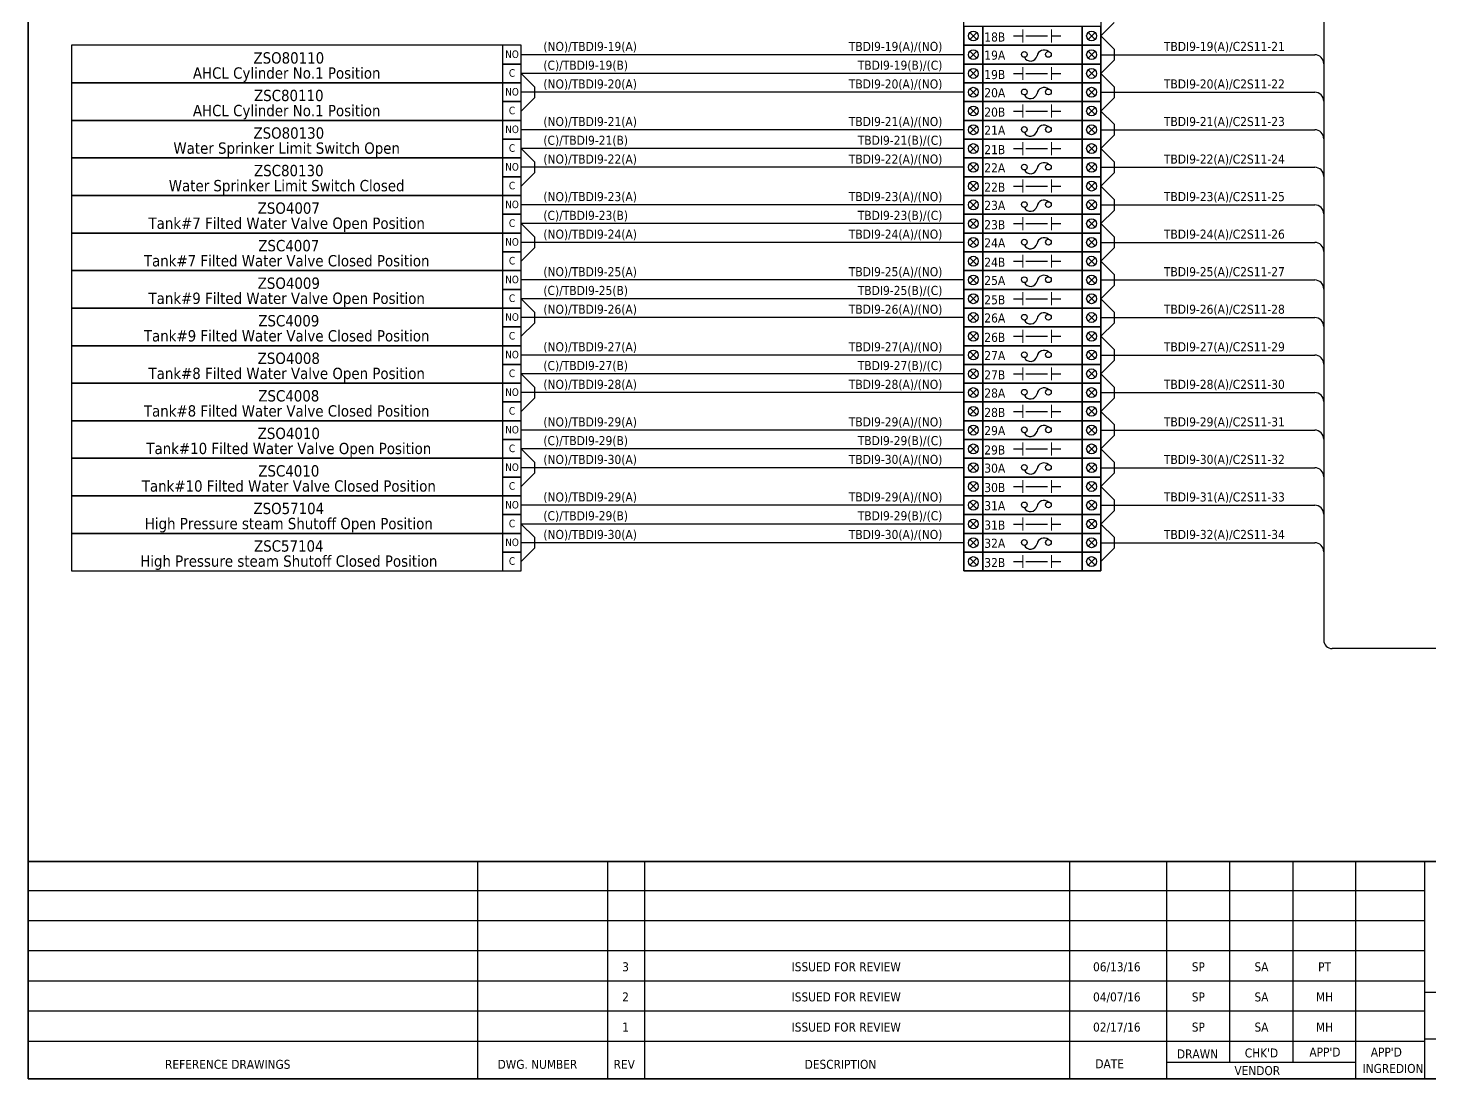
# Model space of a CAD drawing. Header units: millimetres. Extents: x 0 to 1792788, y -13 to 262234.
# Drawn here: x 1581260 to 1628396, y 92247 to 127601 of the extents above; entities that cross this region are included whole.
import ezdxf
from ezdxf.enums import TextEntityAlignment as Align

# ---------------------------------------------------------------- set-up
doc = ezdxf.new("R2010")
doc.units = ezdxf.units.MM
for name, color, linetype, lineweight in [('GT_1', 9, 'Continuous', 25), ('HELPPOINT', 7, 'Continuous', 25), ('MEMBER', 7, 'Continuous', 25), ('power', 7, 'Continuous', 25)]:
    doc.layers.add(name, color=color, linetype=linetype, lineweight=lineweight)
doc.styles.add('Tahoma', font='')
doc.styles.get('Tahoma').set_extended_font_data('Tahoma')

# ---------------------------------------------------------------- blocks, each defined once
blk = doc.blocks.new('TPA')
at = {"layer": 'GT_1', "color": 4, "ltscale": 25.4}
for p, q in [((14309938, 12749437), (14309938, 12757755)), ((14314900, 12749437), (14314900, 12757755)), ((14316319, 12749437), (14316319, 12757755)), ((14332560, 12749437), (14332560, 12757755)), ((14336263, 12749437), (14336263, 12757755)), ((14338674, 12750067), (14338674, 12757755)), ((14341086, 12750068), (14341086, 12757756)), ((14343490, 12749437), (14343490, 12757755)), ((14346116, 12749437), (14346116, 12757755)), ((14346116, 12756634), (14292753, 12756634)), ((14346116, 12755485), (14292753, 12755485)), ((14346116, 12754332), (14292753, 12754332)), ((14346116, 12753180), (14292753, 12753180)), ((14368833, 12752737), (14346116, 12752737)), ((14346116, 12752028), (14292753, 12752028)), ((14346114, 12750875), (14292753, 12750875)), ((14368833, 12750964), (14346116, 12750964)), ((14343490, 12750067), (14336263, 12750067))]:
    blk.add_line(p, q, dxfattribs=at)
at = {"layer": 'HELPPOINT', "color": 4, "lineweight": 35, "ltscale": 25.4}
for p, q in [((14292753, 12749437), (14292753, 12827491)), ((14292753, 12749437), (14292753, 12827491)), ((14405128, 12749437), (14292753, 12749437)), ((14405128, 12749437), (14292753, 12749437))]:
    blk.add_line(p, q, dxfattribs=at)
at = {"layer": 'MEMBER', "color": 4, "lineweight": 35, "ltscale": 25.4}
blk.add_line((14292753, 12757755), (14405128, 12757755), dxfattribs=at)
blk.add_line((14292753, 12757755), (14405128, 12757755), dxfattribs=at)
at = {"layer": 'MEMBER', "color": 4, "style": 'Tahoma'}
for s, height, p in [('3', 343, (14315582, 12753726)), ('ISSUED FOR REVIEW', 342.77, (14324013, 12753726)), ('06/13/16', 342.8, (14334352, 12753726)), ('SP', 342.8, (14337466, 12753726)), ('SA', 342.8, (14339877, 12753726)), ('PT', 342.8, (14342288, 12753726)), ('2', 343, (14315582, 12752574)), ('ISSUED FOR REVIEW', 342.77, (14324013, 12752574)), ('04/07/16', 342.8, (14334352, 12752574)), ('SP', 342.8, (14337466, 12752574)), ('SA', 342.8, (14339877, 12752574)), ('MH', 342.8, (14342288, 12752574)), ('1', 343, (14315582, 12751421)), ('ISSUED FOR REVIEW', 342.77, (14324013, 12751421)), ('02/17/16', 342.8, (14334352, 12751421)), ('SP', 342.8, (14337466, 12751421)), ('SA', 342.8, (14339877, 12751421)), ('MH', 342.8, (14342288, 12751421))]:
    blk.add_text(s, height=height, dxfattribs=at).set_placement(p, align=Align.MIDDLE_CENTER)
for s, height, p in [('DRAWN', 342.8, (14336649, 12750224)), ("CHK'D", 342.8, (14339241, 12750260)), ("APP'D", 342.8, (14341710, 12750294)), ("APP'D", 342.8, (14344056, 12750294)), ('REFERENCE DRAWINGS', 342.77, (14297988, 12749826)), ('DWG. NUMBER', 342.77, (14310694, 12749826)), ('REV', 342.8, (14315126, 12749826)), ('DESCRIPTION', 342.77, (14322425, 12749826)), ('DATE', 342.8, (14333532, 12749847)), ('VENDOR', 342.8, (14338846, 12749586)), ('INGREDION', 342.8, (14343744, 12749668))]:
    blk.add_text(s, height=height, dxfattribs=at).set_placement(p)

msp = doc.modelspace()

# ---------------------------------------------------------------- linework, layer by layer
at = {"color": 4, "ltscale": 25.4}
for p, q in [((1624827, 149132), (1624827, 107008)), ((1612728, 126704), (1597843, 126704)), ((1617333, 126704), (1624522, 126704)), ((1612728, 125441), (1597843, 125441)), ((1617333, 125441), (1624522, 125441)), ((1612728, 124178), (1597843, 124178)), ((1617333, 124178), (1624522, 124178)), ((1612728, 122915), (1597843, 122915)), ((1617333, 122915), (1624522, 122915)), ((1612728, 121652), (1597843, 121652)), ((1617333, 121652), (1624522, 121652)), ((1612728, 120389), (1597843, 120389)), ((1617333, 120389), (1624522, 120389)), ((1612728, 119126), (1597843, 119126)), ((1617333, 119126), (1624522, 119126)), ((1612728, 117863), (1597843, 117863)), ((1617333, 117863), (1624522, 117863)), ((1612728, 116600), (1597843, 116600)), ((1617333, 116600), (1624522, 116600)), ((1612728, 115337), (1597843, 115337)), ((1617333, 115337), (1624522, 115337)), ((1612728, 114074), (1597843, 114074)), ((1617333, 114074), (1624522, 114074)), ((1612728, 112811), (1597843, 112811)), ((1617333, 112811), (1624522, 112811)), ((1612728, 111548), (1597843, 111548)), ((1617333, 111548), (1624522, 111548)), ((1612728, 110285), (1597843, 110285)), ((1617333, 110285), (1624522, 110285)), ((1674254, 106727), (1625108, 106727))]:
    msp.add_line(p, q, dxfattribs=at)
at = {"color": 1, "ltscale": 25.4}
for p, q in [((1617333, 127335), (1617780, 127782)), ((1617333, 127335), (1617780, 126888)), ((1613161, 126821), (1612926, 126586)), ((1612926, 126821), (1613161, 126586)), ((1616900, 126821), (1617135, 126586)), ((1617135, 126821), (1616900, 126586)), ((1617780, 126888), (1617780, 126519)), ((1617333, 126072), (1617780, 126519)), ((1617333, 126072), (1617780, 125625)), ((1613161, 125558), (1612926, 125323)), ((1612926, 125558), (1613161, 125323)), ((1616900, 125558), (1617135, 125323)), ((1617135, 125558), (1616900, 125323)), ((1617780, 125625), (1617780, 125256)), ((1617333, 124809), (1617780, 125256)), ((1617333, 124809), (1617780, 124363)), ((1613161, 124295), (1612926, 124060)), ((1612926, 124295), (1613161, 124060)), ((1616900, 124295), (1617135, 124060)), ((1617135, 124295), (1616900, 124060)), ((1617333, 123546), (1617780, 123993)), ((1617780, 124363), (1617780, 123993)), ((1617333, 123546), (1617780, 123100)), ((1613161, 123032), (1612926, 122797)), ((1612926, 123032), (1613161, 122797)), ((1616900, 123032), (1617135, 122797)), ((1617135, 123032), (1616900, 122797)), ((1617780, 123100), (1617780, 122730)), ((1617333, 122283), (1617780, 122730)), ((1617333, 122283), (1617780, 121837)), ((1613161, 121769), (1612926, 121534)), ((1612926, 121769), (1613161, 121534)), ((1616900, 121769), (1617135, 121534)), ((1617135, 121769), (1616900, 121534)), ((1617780, 121837), (1617780, 121467)), ((1617333, 121020), (1617780, 121467)), ((1617333, 121020), (1617780, 120574)), ((1613161, 120506), (1612926, 120271)), ((1612926, 120506), (1613161, 120271)), ((1616900, 120506), (1617135, 120271)), ((1617135, 120506), (1616900, 120271)), ((1617333, 119757), (1617780, 120204)), ((1617780, 120574), (1617780, 120204)), ((1617333, 119757), (1617780, 119311)), ((1617780, 119311), (1617780, 118941)), ((1613161, 119243), (1612926, 119008)), ((1612926, 119243), (1613161, 119008)), ((1616900, 119243), (1617135, 119008)), ((1617135, 119243), (1616900, 119008)), ((1617333, 118494), (1617780, 118941)), ((1617333, 118494), (1617780, 118048)), ((1613161, 117980), (1612926, 117745)), ((1612926, 117980), (1613161, 117745)), ((1616900, 117980), (1617135, 117745)), ((1617135, 117980), (1616900, 117745)), ((1617780, 118048), (1617780, 117678)), ((1617333, 117231), (1617780, 117678)), ((1617333, 117231), (1617780, 116785)), ((1613161, 116717), (1612926, 116482)), ((1612926, 116717), (1613161, 116482)), ((1616900, 116717), (1617135, 116482)), ((1617135, 116717), (1616900, 116482)), ((1617780, 116785), (1617780, 116415)), ((1617333, 115968), (1617780, 116415)), ((1617333, 115968), (1617780, 115522)), ((1617780, 115522), (1617780, 115152)), ((1613161, 115454), (1612926, 115219)), ((1612926, 115454), (1613161, 115219)), ((1616900, 115454), (1617135, 115219)), ((1617135, 115454), (1616900, 115219)), ((1617333, 114705), (1617780, 115152)), ((1617333, 114705), (1617780, 114259)), ((1613161, 114191), (1612926, 113956)), ((1612926, 114191), (1613161, 113956)), ((1616900, 114191), (1617135, 113956)), ((1617135, 114191), (1616900, 113956)), ((1617780, 114259), (1617780, 113889)), ((1617333, 113442), (1617780, 113889)), ((1617333, 113442), (1617780, 112996)), ((1613161, 112928), (1612926, 112693)), ((1612926, 112928), (1613161, 112693)), ((1616900, 112928), (1617135, 112693)), ((1617135, 112928), (1616900, 112693)), ((1617780, 112996), (1617780, 112626)), ((1617333, 112179), (1617780, 112626)), ((1617333, 112179), (1617780, 111733)), ((1617780, 111733), (1617780, 111363)), ((1613161, 111665), (1612926, 111430)), ((1612926, 111665), (1613161, 111430)), ((1616900, 111665), (1617135, 111430)), ((1617135, 111665), (1616900, 111430)), ((1617333, 110916), (1617780, 111363)), ((1617333, 110916), (1617780, 110470)), ((1613161, 110402), (1612926, 110167)), ((1612926, 110402), (1613161, 110167)), ((1616900, 110402), (1617135, 110167)), ((1617135, 110402), (1616900, 110167)), ((1617780, 110470), (1617780, 110100)), ((1617333, 109653), (1617780, 110100))]:
    msp.add_line(p, q, dxfattribs=at)
at = {"color": 7, "ltscale": 25.4}
for p, q in [((1613161, 127452), (1612926, 127218)), ((1612926, 127452), (1613161, 127218)), ((1614394, 127335), (1614712, 127335)), ((1614813, 127335), (1615539, 127335)), ((1615667, 127335), (1615985, 127335)), ((1616900, 127452), (1617135, 127218)), ((1617135, 127452), (1616900, 127218)), ((1612728, 126072), (1597843, 126072)), ((1597843, 126072), (1598289, 125625)), ((1613161, 126190), (1612926, 125955)), ((1612926, 126190), (1613161, 125955)), ((1614394, 126072), (1614712, 126072)), ((1614813, 126072), (1615539, 126072)), ((1615667, 126072), (1615985, 126072)), ((1616900, 126190), (1617135, 125955)), ((1617135, 126190), (1616900, 125955)), ((1598289, 125625), (1598289, 125256)), ((1597843, 124809), (1598289, 125256)), ((1613161, 124927), (1612926, 124692)), ((1612926, 124927), (1613161, 124692)), ((1616900, 124927), (1617135, 124692)), ((1617135, 124927), (1616900, 124692)), ((1614394, 124809), (1614712, 124809)), ((1614813, 124809), (1615539, 124809)), ((1615667, 124809), (1615985, 124809)), ((1612728, 123546), (1597843, 123546)), ((1597843, 123546), (1598289, 123100)), ((1613161, 123664), (1612926, 123429)), ((1612926, 123664), (1613161, 123429)), ((1614394, 123546), (1614712, 123546)), ((1614813, 123546), (1615539, 123546)), ((1615667, 123546), (1615985, 123546)), ((1616900, 123664), (1617135, 123429)), ((1617135, 123664), (1616900, 123429)), ((1598289, 123100), (1598289, 122730)), ((1597843, 122283), (1598289, 122730)), ((1613161, 122401), (1612926, 122166)), ((1612926, 122401), (1613161, 122166)), ((1614394, 122283), (1614712, 122283)), ((1614813, 122283), (1615539, 122283)), ((1615667, 122283), (1615985, 122283)), ((1616900, 122401), (1617135, 122166)), ((1617135, 122401), (1616900, 122166)), ((1612728, 121020), (1597843, 121020)), ((1597843, 121020), (1598289, 120574)), ((1613161, 121138), (1612926, 120903)), ((1612926, 121138), (1613161, 120903)), ((1614394, 121020), (1614712, 121020)), ((1614813, 121020), (1615539, 121020)), ((1615667, 121020), (1615985, 121020)), ((1616900, 121138), (1617135, 120903)), ((1617135, 121138), (1616900, 120903)), ((1597843, 119757), (1598289, 120204)), ((1598289, 120574), (1598289, 120204)), ((1613161, 119875), (1612926, 119640)), ((1612926, 119875), (1613161, 119640)), ((1614394, 119757), (1614712, 119757)), ((1614813, 119757), (1615539, 119757)), ((1615667, 119757), (1615985, 119757)), ((1616900, 119875), (1617135, 119640)), ((1617135, 119875), (1616900, 119640)), ((1612728, 118494), (1597843, 118494)), ((1597843, 118494), (1598289, 118048)), ((1613161, 118612), (1612926, 118377)), ((1612926, 118612), (1613161, 118377)), ((1614394, 118494), (1614712, 118494)), ((1614813, 118494), (1615539, 118494)), ((1615667, 118494), (1615985, 118494)), ((1616900, 118612), (1617135, 118377)), ((1617135, 118612), (1616900, 118377)), ((1598289, 118048), (1598289, 117678)), ((1597843, 117231), (1598289, 117678)), ((1613161, 117349), (1612926, 117114)), ((1612926, 117349), (1613161, 117114)), ((1614394, 117231), (1614712, 117231)), ((1614813, 117231), (1615539, 117231)), ((1615667, 117231), (1615985, 117231)), ((1616900, 117349), (1617135, 117114)), ((1617135, 117349), (1616900, 117114)), ((1612728, 115968), (1597843, 115968)), ((1597843, 115968), (1598289, 115522)), ((1613161, 116086), (1612926, 115851)), ((1612926, 116086), (1613161, 115851)), ((1614394, 115968), (1614712, 115968)), ((1614813, 115968), (1615539, 115968)), ((1615667, 115968), (1615985, 115968)), ((1616900, 116086), (1617135, 115851)), ((1617135, 116086), (1616900, 115851)), ((1598289, 115522), (1598289, 115152)), ((1597843, 114705), (1598289, 115152)), ((1613161, 114823), (1612926, 114588)), ((1612926, 114823), (1613161, 114588)), ((1614394, 114705), (1614712, 114705)), ((1614813, 114705), (1615539, 114705)), ((1615667, 114705), (1615985, 114705)), ((1616900, 114823), (1617135, 114588)), ((1617135, 114823), (1616900, 114588)), ((1612728, 113442), (1597843, 113442)), ((1597843, 113442), (1598289, 112996)), ((1613161, 113560), (1612926, 113325)), ((1612926, 113560), (1613161, 113325)), ((1614394, 113442), (1614712, 113442)), ((1614813, 113442), (1615539, 113442)), ((1615667, 113442), (1615985, 113442)), ((1616900, 113560), (1617135, 113325)), ((1617135, 113560), (1616900, 113325)), ((1598289, 112996), (1598289, 112626)), ((1597843, 112179), (1598289, 112626)), ((1613161, 112297), (1612926, 112062)), ((1612926, 112297), (1613161, 112062)), ((1616900, 112297), (1617135, 112062)), ((1617135, 112297), (1616900, 112062)), ((1614394, 112179), (1614712, 112179)), ((1614813, 112179), (1615539, 112179)), ((1615667, 112179), (1615985, 112179)), ((1612728, 110916), (1597843, 110916)), ((1597843, 110916), (1598289, 110470)), ((1613161, 111034), (1612926, 110799)), ((1612926, 111034), (1613161, 110799)), ((1614394, 110916), (1614712, 110916)), ((1614813, 110916), (1615539, 110916)), ((1615667, 110916), (1615985, 110916)), ((1616900, 111034), (1617135, 110799)), ((1617135, 111034), (1616900, 110799)), ((1598289, 110470), (1598289, 110100)), ((1597843, 109653), (1598289, 110100)), ((1613161, 109771), (1612926, 109536)), ((1612926, 109771), (1613161, 109536)), ((1614394, 109653), (1614712, 109653)), ((1614813, 109653), (1615539, 109653)), ((1615667, 109653), (1615985, 109653)), ((1616900, 109771), (1617135, 109536)), ((1617135, 109771), (1616900, 109536))]:
    msp.add_line(p, q, dxfattribs=at)
at = {"color": 7, "lineweight": 9, "ltscale": 25.4}
for p, q in [((1614712, 127118), (1614712, 127552)), ((1615667, 127118), (1615667, 127552)), ((1614712, 125855), (1614712, 126289)), ((1615667, 125855), (1615667, 126289)), ((1614712, 124592), (1614712, 125026)), ((1615667, 124592), (1615667, 125026)), ((1614712, 123329), (1614712, 123763)), ((1615667, 123329), (1615667, 123763)), ((1614712, 122066), (1614712, 122500)), ((1615667, 122066), (1615667, 122500)), ((1614712, 120803), (1614712, 121237)), ((1615667, 120803), (1615667, 121237)), ((1614712, 119540), (1614712, 119974)), ((1615667, 119540), (1615667, 119974)), ((1614712, 118277), (1614712, 118711)), ((1615667, 118277), (1615667, 118711)), ((1614712, 117014), (1614712, 117448)), ((1615667, 117014), (1615667, 117448)), ((1614712, 115751), (1614712, 116185)), ((1615667, 115751), (1615667, 116185)), ((1614712, 114489), (1614712, 114922)), ((1615667, 114489), (1615667, 114922)), ((1614712, 113226), (1614712, 113659)), ((1615667, 113226), (1615667, 113659)), ((1614712, 111963), (1614712, 112396)), ((1615667, 111963), (1615667, 112396)), ((1614712, 110700), (1614712, 111133)), ((1615667, 110700), (1615667, 111133)), ((1614712, 109437), (1614712, 109870)), ((1615667, 109437), (1615667, 109870))]:
    msp.add_line(p, q, dxfattribs=at)
at = {"color": 7, "lineweight": 30, "ltscale": 25.4}
for points in [[(1612728, 128282), (1617333, 128282), (1617333, 127019), (1612728, 127019), (1612728, 128282)], [(1612728, 127019), (1617333, 127019), (1617333, 125756), (1612728, 125756), (1612728, 127019)], [(1612728, 125756), (1617333, 125756), (1617333, 124493), (1612728, 124493), (1612728, 125756)], [(1612728, 124493), (1617333, 124493), (1617333, 123230), (1612728, 123230), (1612728, 124493)], [(1612728, 123230), (1617333, 123230), (1617333, 121967), (1612728, 121967), (1612728, 123230)], [(1612728, 121967), (1617333, 121967), (1617333, 120704), (1612728, 120704), (1612728, 121967)], [(1612728, 120704), (1617333, 120704), (1617333, 119441), (1612728, 119441), (1612728, 120704)], [(1612728, 119441), (1617333, 119441), (1617333, 118178), (1612728, 118178), (1612728, 119441)], [(1612728, 118178), (1617333, 118178), (1617333, 116915), (1612728, 116915), (1612728, 118178)], [(1612728, 116915), (1617333, 116915), (1617333, 115652), (1612728, 115652), (1612728, 116915)], [(1612728, 115652), (1617333, 115652), (1617333, 114389), (1612728, 114389), (1612728, 115652)], [(1612728, 114389), (1617333, 114389), (1617333, 113127), (1612728, 113127), (1612728, 114389)], [(1612728, 113127), (1617333, 113127), (1617333, 111864), (1612728, 111864), (1612728, 113127)], [(1612728, 111864), (1617333, 111864), (1617333, 110601), (1612728, 110601), (1612728, 111864)], [(1612728, 110601), (1617333, 110601), (1617333, 109338), (1612728, 109338), (1612728, 110601)]]:
    msp.add_lwpolyline(points, dxfattribs=at)
at = {"color": 7, "ltscale": 25.4}
for points in [[(1612728, 127019), (1613359, 127019), (1613359, 127651), (1612728, 127651)], [(1613359, 127019), (1616702, 127019), (1616702, 127651), (1613359, 127651)], [(1616702, 127019), (1617333, 127019), (1617333, 127651), (1616702, 127651)], [(1597211, 125756), (1597843, 125756), (1597843, 126388), (1597211, 126388)], [(1612728, 125756), (1613359, 125756), (1613359, 126388), (1612728, 126388)], [(1613359, 125756), (1616702, 125756), (1616702, 126388), (1613359, 126388)], [(1616702, 125756), (1617333, 125756), (1617333, 126388), (1616702, 126388)], [(1597211, 124493), (1597843, 124493), (1597843, 125125), (1597211, 125125)], [(1612728, 124493), (1613359, 124493), (1613359, 125125), (1612728, 125125)], [(1613359, 124493), (1616702, 124493), (1616702, 125125), (1613359, 125125)], [(1616702, 124493), (1617333, 124493), (1617333, 125125), (1616702, 125125)], [(1597211, 123230), (1597843, 123230), (1597843, 123862), (1597211, 123862)], [(1612728, 123230), (1613359, 123230), (1613359, 123862), (1612728, 123862)], [(1613359, 123230), (1616702, 123230), (1616702, 123862), (1613359, 123862)], [(1616702, 123230), (1617333, 123230), (1617333, 123862), (1616702, 123862)], [(1597211, 121967), (1597843, 121967), (1597843, 122599), (1597211, 122599)], [(1612728, 121967), (1613359, 121967), (1613359, 122599), (1612728, 122599)], [(1613359, 121967), (1616702, 121967), (1616702, 122599), (1613359, 122599)], [(1616702, 121967), (1617333, 121967), (1617333, 122599), (1616702, 122599)], [(1597211, 120704), (1597843, 120704), (1597843, 121336), (1597211, 121336)], [(1612728, 120704), (1613359, 120704), (1613359, 121336), (1612728, 121336)], [(1613359, 120704), (1616702, 120704), (1616702, 121336), (1613359, 121336)], [(1616702, 120704), (1617333, 120704), (1617333, 121336), (1616702, 121336)], [(1597211, 119441), (1597843, 119441), (1597843, 120073), (1597211, 120073)], [(1612728, 119441), (1613359, 119441), (1613359, 120073), (1612728, 120073)], [(1613359, 119441), (1616702, 119441), (1616702, 120073), (1613359, 120073)], [(1616702, 119441), (1617333, 119441), (1617333, 120073), (1616702, 120073)], [(1597211, 118178), (1597843, 118178), (1597843, 118810), (1597211, 118810)], [(1612728, 118178), (1613359, 118178), (1613359, 118810), (1612728, 118810)], [(1613359, 118178), (1616702, 118178), (1616702, 118810), (1613359, 118810)], [(1616702, 118178), (1617333, 118178), (1617333, 118810), (1616702, 118810)], [(1597211, 116915), (1597843, 116915), (1597843, 117547), (1597211, 117547)], [(1612728, 116915), (1613359, 116915), (1613359, 117547), (1612728, 117547)], [(1613359, 116915), (1616702, 116915), (1616702, 117547), (1613359, 117547)], [(1616702, 116915), (1617333, 116915), (1617333, 117547), (1616702, 117547)], [(1597211, 115652), (1597843, 115652), (1597843, 116284), (1597211, 116284)], [(1612728, 115652), (1613359, 115652), (1613359, 116284), (1612728, 116284)], [(1613359, 115652), (1616702, 115652), (1616702, 116284), (1613359, 116284)], [(1616702, 115652), (1617333, 115652), (1617333, 116284), (1616702, 116284)], [(1597211, 114389), (1597843, 114389), (1597843, 115021), (1597211, 115021)], [(1612728, 114389), (1613359, 114389), (1613359, 115021), (1612728, 115021)], [(1613359, 114389), (1616702, 114389), (1616702, 115021), (1613359, 115021)], [(1616702, 114389), (1617333, 114389), (1617333, 115021), (1616702, 115021)], [(1597211, 113127), (1597843, 113127), (1597843, 113758), (1597211, 113758)], [(1612728, 113127), (1613359, 113127), (1613359, 113758), (1612728, 113758)], [(1613359, 113127), (1616702, 113127), (1616702, 113758), (1613359, 113758)], [(1616702, 113127), (1617333, 113127), (1617333, 113758), (1616702, 113758)], [(1597211, 111864), (1597843, 111864), (1597843, 112495), (1597211, 112495)], [(1612728, 111864), (1613359, 111864), (1613359, 112495), (1612728, 112495)], [(1613359, 111864), (1616702, 111864), (1616702, 112495), (1613359, 112495)], [(1616702, 111864), (1617333, 111864), (1617333, 112495), (1616702, 112495)], [(1597211, 110601), (1597843, 110601), (1597843, 111232), (1597211, 111232)], [(1612728, 110601), (1613359, 110601), (1613359, 111232), (1612728, 111232)], [(1613359, 110601), (1616702, 110601), (1616702, 111232), (1613359, 111232)], [(1616702, 110601), (1617333, 110601), (1617333, 111232), (1616702, 111232)], [(1597211, 109338), (1597843, 109338), (1597843, 109969), (1597211, 109969)], [(1612728, 109338), (1613359, 109338), (1613359, 109969), (1612728, 109969)], [(1613359, 109338), (1616702, 109338), (1616702, 109969), (1613359, 109969)], [(1616702, 109338), (1617333, 109338), (1617333, 109969), (1616702, 109969)]]:
    msp.add_lwpolyline(points, close=True, dxfattribs=at)
at = {"color": 2, "ltscale": 25.4}
for points in [[(1582722, 125756), (1597843, 125756), (1597843, 127019), (1582722, 127019)], [(1582722, 124493), (1597843, 124493), (1597843, 125756), (1582722, 125756)], [(1582722, 123230), (1597843, 123230), (1597843, 124493), (1582722, 124493)], [(1582722, 121967), (1597843, 121967), (1597843, 123230), (1582722, 123230)], [(1582722, 120704), (1597843, 120704), (1597843, 121967), (1582722, 121967)], [(1582722, 119441), (1597843, 119441), (1597843, 120704), (1582722, 120704)], [(1582722, 118178), (1597843, 118178), (1597843, 119441), (1582722, 119441)], [(1582722, 116915), (1597843, 116915), (1597843, 118178), (1582722, 118178)], [(1582722, 115652), (1597843, 115652), (1597843, 116915), (1582722, 116915)], [(1582722, 114389), (1597843, 114389), (1597843, 115652), (1582722, 115652)], [(1582722, 113127), (1597843, 113127), (1597843, 114389), (1582722, 114389)], [(1582722, 111864), (1597843, 111864), (1597843, 113127), (1582722, 113127)], [(1582722, 110601), (1597843, 110601), (1597843, 111864), (1582722, 111864)], [(1582722, 109338), (1597843, 109338), (1597843, 110601), (1582722, 110601)]]:
    msp.add_lwpolyline(points, close=True, dxfattribs=at)
at = {"color": 1, "ltscale": 25.4}
for points in [[(1597211, 126388), (1597843, 126388), (1597843, 127019), (1597211, 127019)], [(1612728, 126388), (1613359, 126388), (1613359, 127019), (1612728, 127019)], [(1613359, 126388), (1616702, 126388), (1616702, 127019), (1613359, 127019)], [(1616702, 126388), (1617333, 126388), (1617333, 127019), (1616702, 127019)], [(1597211, 125125), (1597843, 125125), (1597843, 125756), (1597211, 125756)], [(1612728, 125125), (1613359, 125125), (1613359, 125756), (1612728, 125756)], [(1613359, 125125), (1616702, 125125), (1616702, 125756), (1613359, 125756)], [(1616702, 125125), (1617333, 125125), (1617333, 125756), (1616702, 125756)], [(1597211, 123862), (1597843, 123862), (1597843, 124493), (1597211, 124493)], [(1612728, 123862), (1613359, 123862), (1613359, 124493), (1612728, 124493)], [(1613359, 123862), (1616702, 123862), (1616702, 124493), (1613359, 124493)], [(1616702, 123862), (1617333, 123862), (1617333, 124493), (1616702, 124493)], [(1597211, 122599), (1597843, 122599), (1597843, 123230), (1597211, 123230)], [(1612728, 122599), (1613359, 122599), (1613359, 123230), (1612728, 123230)], [(1613359, 122599), (1616702, 122599), (1616702, 123230), (1613359, 123230)], [(1616702, 122599), (1617333, 122599), (1617333, 123230), (1616702, 123230)], [(1597211, 121336), (1597843, 121336), (1597843, 121967), (1597211, 121967)], [(1612728, 121336), (1613359, 121336), (1613359, 121967), (1612728, 121967)], [(1613359, 121336), (1616702, 121336), (1616702, 121967), (1613359, 121967)], [(1616702, 121336), (1617333, 121336), (1617333, 121967), (1616702, 121967)], [(1597211, 120073), (1597843, 120073), (1597843, 120704), (1597211, 120704)], [(1612728, 120073), (1613359, 120073), (1613359, 120704), (1612728, 120704)], [(1613359, 120073), (1616702, 120073), (1616702, 120704), (1613359, 120704)], [(1616702, 120073), (1617333, 120073), (1617333, 120704), (1616702, 120704)], [(1597211, 118810), (1597843, 118810), (1597843, 119441), (1597211, 119441)], [(1612728, 118810), (1613359, 118810), (1613359, 119441), (1612728, 119441)], [(1613359, 118810), (1616702, 118810), (1616702, 119441), (1613359, 119441)], [(1616702, 118810), (1617333, 118810), (1617333, 119441), (1616702, 119441)], [(1597211, 117547), (1597843, 117547), (1597843, 118178), (1597211, 118178)], [(1612728, 117547), (1613359, 117547), (1613359, 118178), (1612728, 118178)], [(1613359, 117547), (1616702, 117547), (1616702, 118178), (1613359, 118178)], [(1616702, 117547), (1617333, 117547), (1617333, 118178), (1616702, 118178)], [(1597211, 116284), (1597843, 116284), (1597843, 116915), (1597211, 116915)], [(1612728, 116284), (1613359, 116284), (1613359, 116915), (1612728, 116915)], [(1613359, 116284), (1616702, 116284), (1616702, 116915), (1613359, 116915)], [(1616702, 116284), (1617333, 116284), (1617333, 116915), (1616702, 116915)], [(1597211, 115021), (1597843, 115021), (1597843, 115652), (1597211, 115652)], [(1612728, 115021), (1613359, 115021), (1613359, 115652), (1612728, 115652)], [(1613359, 115021), (1616702, 115021), (1616702, 115652), (1613359, 115652)], [(1616702, 115021), (1617333, 115021), (1617333, 115652), (1616702, 115652)], [(1597211, 113758), (1597843, 113758), (1597843, 114389), (1597211, 114389)], [(1612728, 113758), (1613359, 113758), (1613359, 114389), (1612728, 114389)], [(1613359, 113758), (1616702, 113758), (1616702, 114389), (1613359, 114389)], [(1616702, 113758), (1617333, 113758), (1617333, 114389), (1616702, 114389)], [(1597211, 112495), (1597843, 112495), (1597843, 113127), (1597211, 113127)], [(1612728, 112495), (1613359, 112495), (1613359, 113127), (1612728, 113127)], [(1613359, 112495), (1616702, 112495), (1616702, 113127), (1613359, 113127)], [(1616702, 112495), (1617333, 112495), (1617333, 113127), (1616702, 113127)], [(1597211, 111232), (1597843, 111232), (1597843, 111864), (1597211, 111864)], [(1612728, 111232), (1613359, 111232), (1613359, 111864), (1612728, 111864)], [(1613359, 111232), (1616702, 111232), (1616702, 111864), (1613359, 111864)], [(1616702, 111232), (1617333, 111232), (1617333, 111864), (1616702, 111864)], [(1597211, 109969), (1597843, 109969), (1597843, 110601), (1597211, 110601)], [(1612728, 109969), (1613359, 109969), (1613359, 110601), (1612728, 110601)], [(1613359, 109969), (1616702, 109969), (1616702, 110601), (1613359, 110601)], [(1616702, 109969), (1617333, 109969), (1617333, 110601), (1616702, 110601)]]:
    msp.add_lwpolyline(points, close=True, dxfattribs=at)
at = {"color": 7, "ltscale": 25.4}
for centre in [(1613043, 127335), (1617018, 127335), (1613043, 126072), (1617018, 126072), (1613043, 124809), (1617018, 124809), (1613043, 123546), (1617018, 123546), (1613043, 122283), (1617018, 122283), (1613043, 121020), (1617018, 121020), (1613043, 119757), (1617018, 119757), (1613043, 118494), (1617018, 118494), (1613043, 117231), (1617018, 117231), (1613043, 115968), (1617018, 115968), (1613043, 114705), (1617018, 114705), (1613043, 113442), (1617018, 113442), (1613043, 112179), (1617018, 112179), (1613043, 110916), (1617018, 110916), (1613043, 109653), (1617018, 109653)]:
    msp.add_circle(centre, 166, dxfattribs=at)
at = {"color": 1, "ltscale": 25.4}
for centre in [(1613043, 126704), (1617018, 126704), (1613043, 125441), (1617018, 125441), (1613043, 124178), (1617018, 124178), (1613043, 122915), (1617018, 122915), (1613043, 121652), (1617018, 121652), (1613043, 120389), (1617018, 120389), (1613043, 119126), (1617018, 119126), (1613043, 117863), (1617018, 117863), (1613043, 116600), (1617018, 116600), (1613043, 115337), (1617018, 115337), (1613043, 114074), (1617018, 114074), (1613043, 112811), (1617018, 112811), (1613043, 111548), (1617018, 111548), (1613043, 110285), (1617018, 110285)]:
    msp.add_circle(centre, 166, dxfattribs=at)
at = {"color": 4, "ltscale": 25.4}
for centre, radius, start, end in [((1624522, 126399), 305, 0, 90), ((1624522, 125136), 305, 0, 90), ((1624522, 123873), 305, 0, 90), ((1624522, 122610), 305, 0, 90), ((1624522, 121347), 305, 0, 90), ((1624522, 120084), 305, 0, 90), ((1624522, 118821), 305, 0, 90), ((1624522, 117558), 305, 0, 90), ((1624522, 116295), 305, 0, 90), ((1624522, 115032), 305, 0, 90), ((1624522, 113769), 305, 0, 90), ((1624522, 112506), 305, 0, 90), ((1624522, 111243), 305, 0, 90), ((1624522, 109980), 305, 0, 90), ((1625108, 107008), 281, 180.0002, 270), ((1625108, 107008), 281, 180, 270)]:
    msp.add_arc(centre, radius, start, end, dxfattribs=at)
at = {"layer": 'power', "color": 1, "ltscale": 25.4}
for centre in [(1614758, 126713), (1615568, 126713), (1614758, 125450), (1615568, 125450), (1614758, 124187), (1615568, 124187), (1614758, 122924), (1615568, 122924), (1614758, 121661), (1615568, 121661), (1614758, 120398), (1615568, 120398), (1614758, 119135), (1615568, 119135), (1614758, 117872), (1615568, 117872), (1614758, 116610), (1615568, 116610), (1614758, 115347), (1615568, 115347), (1614758, 114084), (1615568, 114084), (1614758, 112821), (1615568, 112821), (1614758, 111558), (1615568, 111558), (1614758, 110295), (1615568, 110295)]:
    msp.add_circle(centre, 96.7, dxfattribs=at)
for centre, radius, start, end in [((1615421, 126627), 235, 51.1309, 171.3254), ((1614965, 126718), 230, 206.1634, 346.0383), ((1614965, 125455), 230, 206.1634, 346.0383), ((1615421, 125364), 235, 51.1309, 171.3254), ((1614965, 124192), 230, 206.1634, 346.0383), ((1615421, 124101), 235, 51.1309, 171.3254), ((1615421, 122838), 235, 51.1309, 171.3254), ((1614965, 122929), 230, 206.1634, 346.0383), ((1614965, 121666), 230, 206.1634, 346.0383), ((1615421, 121575), 235, 51.1309, 171.3254), ((1614965, 120403), 230, 206.1634, 346.0383), ((1615421, 120312), 235, 51.1309, 171.3254), ((1615421, 119049), 235, 51.1309, 171.3254), ((1614965, 119140), 230, 206.1634, 346.0383), ((1615421, 117786), 235, 51.1309, 171.3254), ((1614965, 117877), 230, 206.1634, 346.0383), ((1614965, 116614), 230, 206.1634, 346.0383), ((1615421, 116523), 235, 51.1309, 171.3254), ((1615421, 115260), 235, 51.1309, 171.3254), ((1614965, 115351), 230, 206.1634, 346.0383), ((1615421, 113997), 235, 51.1309, 171.3254), ((1614965, 114089), 230, 206.1634, 346.0383), ((1614965, 112826), 230, 206.1634, 346.0383), ((1615421, 112735), 235, 51.1309, 171.3254), ((1614965, 111563), 230, 206.1634, 346.0383), ((1615421, 111472), 235, 51.1309, 171.3254), ((1615421, 110209), 235, 51.1309, 171.3254), ((1614965, 110300), 230, 206.1634, 346.0383)]:
    msp.add_arc(centre, radius, start, end, dxfattribs=at)

# ---------------------------------------------------------------- block references
at = {"xscale": 0.8800000000046566, "yscale": 0.8800000000046566, "zscale": 0.8800000000046566}
msp.add_blockref('TPA', (-10996362, -11127258), dxfattribs=at)

# ---------------------------------------------------------------- texts
at = {"color": 4, "style": 'Tahoma'}
for s, p in [('(NO)/TBDI9-19(A)', (1598587, 126830)), ('TBDI9-19(A)/C2S11-21', (1619451, 126830)), ('(NO)/TBDI9-20(A)', (1598587, 125567)), ('TBDI9-20(A)/C2S11-22', (1619451, 125567)), ('(NO)/TBDI9-21(A)', (1598587, 124304)), ('TBDI9-21(A)/C2S11-23', (1619451, 124304)), ('(NO)/TBDI9-22(A)', (1598587, 123041)), ('TBDI9-22(A)/C2S11-24', (1619451, 123041)), ('(NO)/TBDI9-23(A)', (1598587, 121778)), ('TBDI9-23(A)/C2S11-25', (1619451, 121778)), ('(NO)/TBDI9-24(A)', (1598587, 120515)), ('TBDI9-24(A)/C2S11-26', (1619451, 120515)), ('(NO)/TBDI9-25(A)', (1598587, 119252)), ('TBDI9-25(A)/C2S11-27', (1619451, 119252)), ('(NO)/TBDI9-26(A)', (1598587, 117989)), ('TBDI9-26(A)/C2S11-28', (1619451, 117989)), ('(NO)/TBDI9-27(A)', (1598587, 116726)), ('TBDI9-27(A)/C2S11-29', (1619451, 116726)), ('(NO)/TBDI9-28(A)', (1598587, 115463)), ('TBDI9-28(A)/C2S11-30', (1619451, 115463)), ('(NO)/TBDI9-29(A)', (1598587, 114200)), ('TBDI9-29(A)/C2S11-31', (1619451, 114200)), ('(NO)/TBDI9-30(A)', (1598587, 112937)), ('TBDI9-30(A)/C2S11-32', (1619451, 112937)), ('(NO)/TBDI9-29(A)', (1598587, 111674)), ('TBDI9-31(A)/C2S11-33', (1619451, 111674)), ('(NO)/TBDI9-30(A)', (1598587, 110412)), ('TBDI9-32(A)/C2S11-34', (1619451, 110412))]:
    msp.add_text(s, height=304.8, dxfattribs=at).set_placement(p)
for s, p in [('TBDI9-19(A)/(NO)', (1612003, 126830)), ('TBDI9-20(A)/(NO)', (1612003, 125567)), ('TBDI9-21(A)/(NO)', (1612003, 124304)), ('TBDI9-22(A)/(NO)', (1612003, 123041)), ('TBDI9-23(A)/(NO)', (1612003, 121778)), ('TBDI9-24(A)/(NO)', (1612003, 120515)), ('TBDI9-25(A)/(NO)', (1612003, 119252)), ('TBDI9-26(A)/(NO)', (1612003, 117989)), ('TBDI9-27(A)/(NO)', (1612003, 116726)), ('TBDI9-28(A)/(NO)', (1612003, 115463)), ('TBDI9-29(A)/(NO)', (1612003, 114200)), ('TBDI9-30(A)/(NO)', (1612003, 112937)), ('TBDI9-29(A)/(NO)', (1612003, 111674)), ('TBDI9-30(A)/(NO)', (1612003, 110412))]:
    msp.add_text(s, height=304.8, dxfattribs=at).set_placement(p, align=Align.RIGHT)
for s, p in [('ZSO80110', (1590028, 126596)), ('AHCL Cylinder No.1 Position ', (1590028, 126088)), ('ZSC80110', (1590028, 125333)), ('AHCL Cylinder No.1 Position ', (1590028, 124825)), ('ZSO80130', (1590028, 124070)), ('Water Sprinker Limit Switch Open ', (1590028, 123562)), ('ZSC80130', (1590028, 122807)), ('Water Sprinker Limit Switch Closed ', (1590028, 122299)), ('ZSO4007', (1590028, 121544)), ('Tank#7 Filted Water Valve Open Position ', (1590028, 121036)), ('ZSC4007', (1590028, 120281)), ('Tank#7 Filted Water Valve Closed Position ', (1590028, 119773)), ('ZSO4009', (1590028, 119018)), ('Tank#9 Filted Water Valve Open Position ', (1590028, 118510)), ('ZSC4009', (1590028, 117755)), ('Tank#9 Filted Water Valve Closed Position ', (1590028, 117247)), ('ZSO4008', (1590028, 116492)), ('Tank#8 Filted Water Valve Open Position ', (1590028, 115984)), ('ZSC4008', (1590028, 115229)), ('Tank#8 Filted Water Valve Closed Position ', (1590028, 114721)), ('ZSO4010', (1590028, 113966)), ('Tank#10 Filted Water Valve Open Position', (1590028, 113458)), ('ZSC4010', (1590028, 112703)), ('Tank#10 Filted Water Valve Closed Position', (1590028, 112195)), ('ZSO57104', (1590028, 111440)), ('High Pressure steam Shutoff Open Position', (1590028, 110932)), ('ZSC57104', (1590028, 110177)), ('High Pressure steam Shutoff Closed Position', (1590028, 109669))]:
    msp.add_text(s, height=381, dxfattribs=at).set_placement(p, align=Align.MIDDLE_CENTER)
at = {"color": 7, "style": 'Tahoma'}
for s, p in [('(C)/TBDI9-19(B)', (1598587, 126199)), ('(C)/TBDI9-21(B)', (1598587, 123673)), ('(C)/TBDI9-23(B)', (1598587, 121147)), ('(C)/TBDI9-25(B)', (1598587, 118621)), ('(C)/TBDI9-27(B)', (1598587, 116095)), ('(C)/TBDI9-29(B)', (1598587, 113569)), ('(C)/TBDI9-29(B)', (1598587, 111043))]:
    msp.add_text(s, height=304.8, dxfattribs=at).set_placement(p)
for s, p in [('TBDI9-19(B)/(C)', (1612003, 126199)), ('TBDI9-21(B)/(C)', (1612003, 123673)), ('TBDI9-23(B)/(C)', (1612003, 121147)), ('TBDI9-25(B)/(C)', (1612003, 118621)), ('TBDI9-27(B)/(C)', (1612003, 116095)), ('TBDI9-29(B)/(C)', (1612003, 113569)), ('TBDI9-29(B)/(C)', (1612003, 111043))]:
    msp.add_text(s, height=304.8, dxfattribs=at).set_placement(p, align=Align.RIGHT)
at = {"layer": 'power', "color": 7, "style": 'Tahoma'}
for s, height, p in [('18B', 305.3, (1613764, 127299)), ('19A', 305.3, (1613764, 126688)), ('C', 254, (1597533, 126090)), ('19B', 305.3, (1613764, 126036)), ('20A', 305.3, (1613764, 125425)), ('C', 254, (1597533, 124827)), ('20B', 305.3, (1613764, 124773)), ('21A', 305.3, (1613764, 124162)), ('C', 254, (1597533, 123564)), ('21B', 305.3, (1613764, 123510)), ('22A', 305.3, (1613764, 122899)), ('C', 254, (1597533, 122301)), ('22B', 305.3, (1613764, 122247)), ('23A', 305.3, (1613764, 121636)), ('C', 254, (1597533, 121038)), ('23B', 305.3, (1613764, 120984)), ('24A', 305.3, (1613764, 120373)), ('C', 254, (1597533, 119775)), ('24B', 305.3, (1613764, 119721)), ('25A', 305.3, (1613764, 119110)), ('C', 254, (1597533, 118512)), ('25B', 305.3, (1613764, 118458)), ('26A', 305.3, (1613764, 117847)), ('C', 254, (1597533, 117249)), ('26B', 305.3, (1613764, 117195)), ('27A', 305.3, (1613764, 116584)), ('C', 254, (1597533, 115986)), ('27B', 305.3, (1613764, 115932)), ('28A', 305.3, (1613764, 115321)), ('C', 254, (1597533, 114723)), ('28B', 305.3, (1613764, 114669)), ('29A', 305.3, (1613764, 114058)), ('C', 254, (1597533, 113460)), ('29B', 305.3, (1613764, 113406)), ('30A', 305.3, (1613764, 112795)), ('C', 254, (1597533, 112197)), ('30B', 305.3, (1613764, 112143)), ('31A', 305.3, (1613764, 111532)), ('C', 254, (1597533, 110934)), ('31B', 305.3, (1613764, 110880)), ('32A', 305.3, (1613764, 110269)), ('C', 254, (1597533, 109671)), ('32B', 305.3, (1613764, 109617))]:
    msp.add_text(s, height=height, dxfattribs=at).set_placement(p, align=Align.MIDDLE_CENTER)
at = {"layer": 'power', "color": 1, "style": 'Tahoma'}
for p in [(1597533, 126720), (1597533, 125457), (1597533, 124194), (1597533, 122931), (1597533, 121668), (1597533, 120405), (1597533, 119142), (1597533, 117879), (1597533, 116616), (1597533, 115353), (1597533, 114090), (1597533, 112827), (1597533, 111564), (1597533, 110301)]:
    msp.add_text('NO', height=254, dxfattribs=at).set_placement(p, align=Align.MIDDLE_CENTER)

doc.saveas('drawing.dxf')
